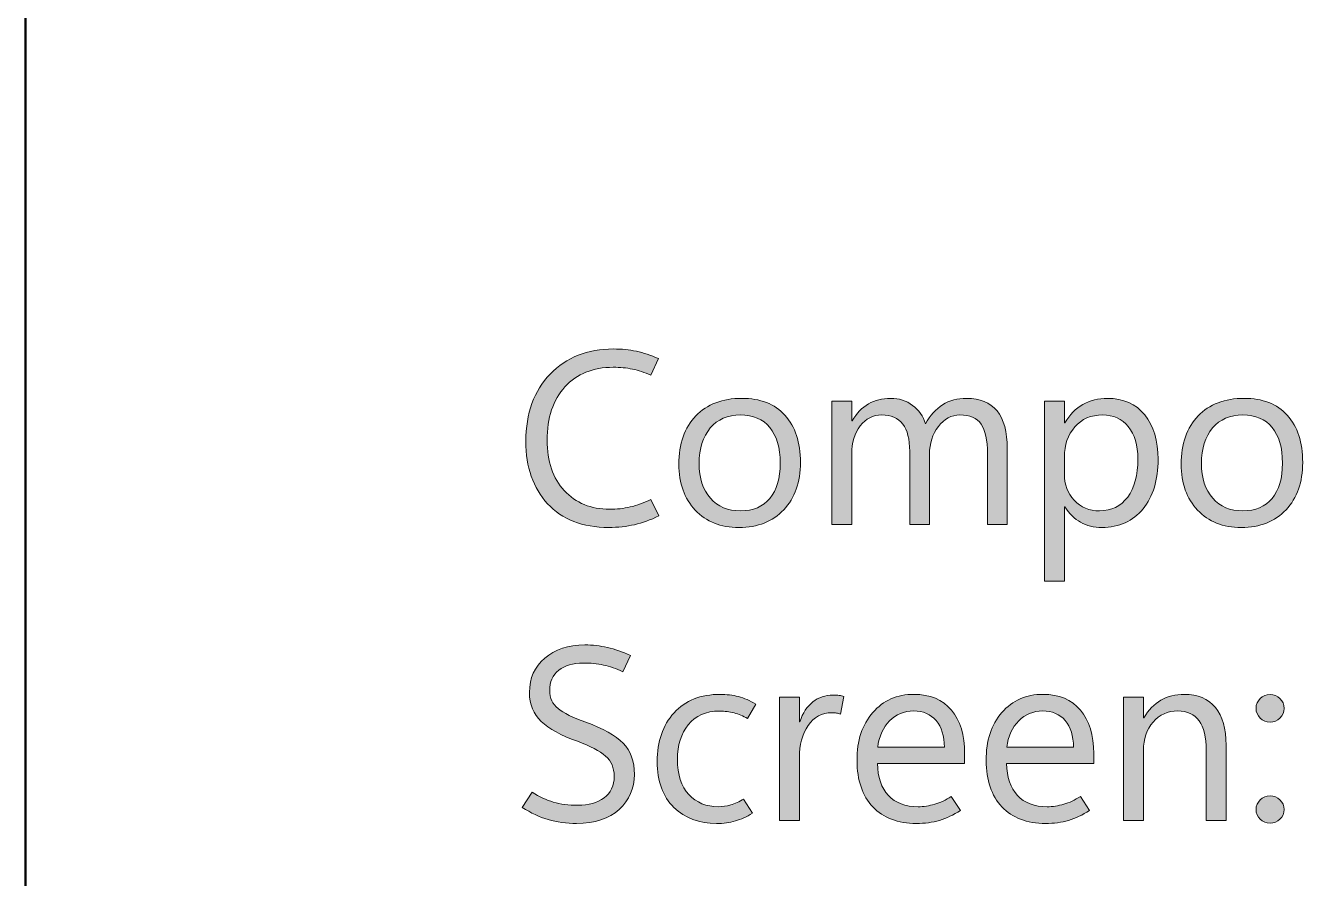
# Model space of a CAD drawing. Header units: millimetres. Extents: x 0 to 80, y -60 to 0.
# Drawn here: x 0 to 21.92, y -45.36 to -30.73 of the extents above; entities that cross this region are included whole.
import ezdxf

# ---------------------------------------------------------------- set-up
doc = ezdxf.new("R2010")
doc.units = ezdxf.units.MM
doc.header["$MEASUREMENT"] = 0
doc.layers.add('Layer 1', color=7, linetype='Continuous', lineweight=0)

# ---------------------------------------------------------------- blocks, each defined once
blk = doc.blocks.new('Block_1')
at = {"layer": 'Layer 1', "true_color": 0x231f20, "transparency": 33554687}
h = blk.add_hatch(color=250, dxfattribs=at)
h.dxf.hatch_style = 2
edge = h.paths.add_edge_path()
edge.add_spline(control_points=[(10.863, -39.141), (10.72, -39.21), (10.58, -39.261), (10.443, -39.292), (10.307, -39.324), (10.159, -39.34), (9.999, -39.34), (9.551, -39.34), (9.203, -39.204), (8.954, -38.933), (8.705, -38.661), (8.581, -38.305), (8.581, -37.864), (8.581, -37.38), (8.72, -36.995), (8.998, -36.707), (9.275, -36.42), (9.637, -36.277), (10.084, -36.277), (10.223, -36.277), (10.354, -36.29), (10.476, -36.316), (10.597, -36.342), (10.724, -36.384), (10.855, -36.442), (10.855, -36.442), (10.727, -36.727), (10.727, -36.727), (10.618, -36.679), (10.512, -36.644), (10.41, -36.623), (10.308, -36.601), (10.198, -36.591), (10.08, -36.591), (9.732, -36.591), (9.456, -36.703), (9.252, -36.927), (9.047, -37.151), (8.945, -37.456), (8.945, -37.843), (8.945, -38.206), (9.043, -38.494), (9.239, -38.707), (9.436, -38.921), (9.696, -39.028), (10.02, -39.028), (10.14, -39.028), (10.257, -39.015), (10.372, -38.988), (10.487, -38.962), (10.605, -38.92), (10.725, -38.86), (10.725, -38.86), (10.863, -39.141), (10.863, -39.141)], knot_values=[0, 0, 0, 0, 1, 1, 1, 2, 2, 2, 3, 3, 3, 4, 4, 4, 5, 5, 5, 6, 6, 6, 7, 7, 7, 8, 8, 8, 9, 9, 9, 10, 10, 10, 11, 11, 11, 12, 12, 12, 13, 13, 13, 14, 14, 14, 15, 15, 15, 16, 16, 16, 17, 17, 17, 18, 18, 18, 18], degree=3, periodic=0)
h = blk.add_hatch(color=250, dxfattribs=at)
h.dxf.hatch_style = 2
edge = h.paths.add_edge_path()
edge.add_spline(control_points=[(12.26, -39.055), (12.48, -39.055), (12.648, -38.983), (12.766, -38.841), (12.884, -38.698), (12.943, -38.497), (12.943, -38.236), (12.943, -37.97), (12.883, -37.766), (12.765, -37.623), (12.646, -37.481), (12.478, -37.409), (12.26, -37.409), (12.043, -37.409), (11.87, -37.484), (11.744, -37.633), (11.617, -37.781), (11.553, -37.985), (11.553, -38.244), (11.553, -38.495), (11.618, -38.693), (11.746, -38.838), (11.874, -38.982), (12.045, -39.055), (12.26, -39.055)], knot_values=[0, 0, 0, 0, 1, 1, 1, 2, 2, 2, 3, 3, 3, 4, 4, 4, 5, 5, 5, 6, 6, 6, 7, 7, 7, 8, 8, 8, 8], degree=3, periodic=0)
edge = h.paths.add_edge_path()
edge.add_spline(control_points=[(12.236, -39.34), (11.923, -39.34), (11.673, -39.241), (11.486, -39.043), (11.3, -38.846), (11.206, -38.583), (11.206, -38.257), (11.206, -37.903), (11.303, -37.626), (11.496, -37.426), (11.689, -37.226), (11.952, -37.125), (12.285, -37.124), (12.601, -37.123), (12.847, -37.22), (13.024, -37.415), (13.201, -37.611), (13.29, -37.881), (13.29, -38.224), (13.29, -38.563), (13.194, -38.833), (13.004, -39.036), (12.813, -39.239), (12.557, -39.34), (12.236, -39.34)], knot_values=[0, 0, 0, 0, 1, 1, 1, 2, 2, 2, 3, 3, 3, 4, 4, 4, 5, 5, 5, 6, 6, 6, 7, 7, 7, 8, 8, 8, 8], degree=3, periodic=0)
h = blk.add_hatch(color=250, dxfattribs=at)
h.dxf.hatch_style = 2
edge = h.paths.add_edge_path()
edge.add_spline(control_points=[(16.837, -39.29), (16.837, -39.29), (16.498, -39.29), (16.498, -39.29), (16.498, -39.29), (16.498, -38.075), (16.498, -38.075), (16.498, -37.841), (16.462, -37.671), (16.389, -37.566), (16.317, -37.462), (16.195, -37.409), (16.025, -37.409), (15.88, -37.409), (15.757, -37.475), (15.656, -37.608), (15.554, -37.74), (15.504, -37.898), (15.504, -38.083), (15.504, -38.083), (15.504, -39.29), (15.504, -39.29), (15.504, -39.29), (15.165, -39.29), (15.165, -39.29), (15.165, -39.29), (15.165, -38.034), (15.165, -38.034), (15.165, -37.825), (15.125, -37.669), (15.045, -37.565), (14.965, -37.461), (14.844, -37.409), (14.683, -37.409), (14.534, -37.409), (14.412, -37.472), (14.315, -37.596), (14.219, -37.721), (14.17, -37.883), (14.17, -38.083), (14.17, -38.083), (14.17, -39.29), (14.17, -39.29), (14.17, -39.29), (13.831, -39.29), (13.831, -39.29), (13.831, -39.29), (13.831, -37.174), (13.831, -37.174), (13.831, -37.174), (14.17, -37.174), (14.17, -37.174), (14.17, -37.174), (14.17, -37.508), (14.17, -37.508), (14.17, -37.508), (14.179, -37.508), (14.179, -37.508), (14.254, -37.38), (14.347, -37.284), (14.457, -37.22), (14.566, -37.156), (14.693, -37.124), (14.836, -37.124), (14.981, -37.124), (15.107, -37.164), (15.214, -37.245), (15.322, -37.326), (15.395, -37.431), (15.435, -37.562), (15.514, -37.416), (15.612, -37.307), (15.729, -37.234), (15.846, -37.161), (15.982, -37.124), (16.138, -37.124), (16.371, -37.124), (16.546, -37.196), (16.662, -37.339), (16.779, -37.482), (16.837, -37.698), (16.837, -37.986), (16.837, -37.986), (16.837, -39.29), (16.837, -39.29)], knot_values=[0, 0, 0, 0, 1, 1, 1, 2, 2, 2, 3, 3, 3, 4, 4, 4, 5, 5, 5, 6, 6, 6, 7, 7, 7, 8, 8, 8, 9, 9, 9, 10, 10, 10, 11, 11, 11, 12, 12, 12, 13, 13, 13, 14, 14, 14, 15, 15, 15, 16, 16, 16, 17, 17, 17, 18, 18, 18, 19, 19, 19, 20, 20, 20, 21, 21, 21, 22, 22, 22, 23, 23, 23, 24, 24, 24, 25, 25, 25, 26, 26, 26, 27, 27, 27, 28, 28, 28, 28], degree=3, periodic=0)
h = blk.add_hatch(color=250, dxfattribs=at)
h.dxf.hatch_style = 2
edge = h.paths.add_edge_path()
edge.add_spline(control_points=[(17.817, -38.131), (17.817, -38.131), (17.817, -38.426), (17.817, -38.426), (17.817, -38.601), (17.873, -38.75), (17.987, -38.872), (18.101, -38.994), (18.245, -39.055), (18.42, -39.055), (18.626, -39.055), (18.786, -38.976), (18.903, -38.819), (19.019, -38.662), (19.078, -38.443), (19.078, -38.164), (19.078, -37.928), (19.023, -37.743), (18.914, -37.61), (18.805, -37.476), (18.658, -37.409), (18.472, -37.409), (18.275, -37.409), (18.116, -37.478), (17.996, -37.615), (17.877, -37.752), (17.817, -37.924), (17.817, -38.131)], knot_values=[0, 0, 0, 0, 1, 1, 1, 2, 2, 2, 3, 3, 3, 4, 4, 4, 5, 5, 5, 6, 6, 6, 7, 7, 7, 8, 8, 8, 9, 9, 9, 9], degree=3, periodic=0)
edge = h.paths.add_edge_path()
edge.add_spline(control_points=[(17.825, -38.984), (17.825, -38.984), (17.817, -38.984), (17.817, -38.984), (17.817, -38.984), (17.817, -40.264), (17.817, -40.264), (17.817, -40.264), (17.478, -40.264), (17.478, -40.264), (17.478, -40.264), (17.478, -37.174), (17.478, -37.174), (17.478, -37.174), (17.817, -37.174), (17.817, -37.174), (17.817, -37.174), (17.817, -37.546), (17.817, -37.546), (17.817, -37.546), (17.825, -37.546), (17.825, -37.546), (17.909, -37.405), (18.012, -37.3), (18.134, -37.229), (18.256, -37.159), (18.397, -37.124), (18.557, -37.124), (18.83, -37.124), (19.042, -37.219), (19.195, -37.408), (19.348, -37.598), (19.425, -37.852), (19.425, -38.17), (19.425, -38.524), (19.339, -38.808), (19.166, -39.021), (18.994, -39.233), (18.759, -39.34), (18.46, -39.34), (18.323, -39.34), (18.202, -39.31), (18.096, -39.251), (17.99, -39.192), (17.899, -39.103), (17.825, -38.984)], knot_values=[0, 0, 0, 0, 1, 1, 1, 2, 2, 2, 3, 3, 3, 4, 4, 4, 5, 5, 5, 6, 6, 6, 7, 7, 7, 8, 8, 8, 9, 9, 9, 10, 10, 10, 11, 11, 11, 12, 12, 12, 13, 13, 13, 14, 14, 14, 15, 15, 15, 15], degree=3, periodic=0)
h = blk.add_hatch(color=250, dxfattribs=at)
h.dxf.hatch_style = 2
edge = h.paths.add_edge_path()
edge.add_spline(control_points=[(20.876, -39.055), (21.095, -39.055), (21.263, -38.983), (21.381, -38.841), (21.499, -38.698), (21.558, -38.497), (21.558, -38.236), (21.558, -37.97), (21.499, -37.766), (21.38, -37.623), (21.262, -37.481), (21.094, -37.409), (20.876, -37.409), (20.658, -37.409), (20.486, -37.484), (20.359, -37.633), (20.232, -37.781), (20.169, -37.985), (20.169, -38.244), (20.169, -38.495), (20.233, -38.693), (20.361, -38.838), (20.489, -38.982), (20.661, -39.055), (20.876, -39.055)], knot_values=[0, 0, 0, 0, 1, 1, 1, 2, 2, 2, 3, 3, 3, 4, 4, 4, 5, 5, 5, 6, 6, 6, 7, 7, 7, 8, 8, 8, 8], degree=3, periodic=0)
edge = h.paths.add_edge_path()
edge.add_spline(control_points=[(20.851, -39.34), (20.538, -39.34), (20.289, -39.241), (20.102, -39.043), (19.915, -38.846), (19.822, -38.583), (19.822, -38.257), (19.822, -37.903), (19.918, -37.626), (20.111, -37.426), (20.304, -37.226), (20.567, -37.125), (20.901, -37.124), (21.216, -37.123), (21.463, -37.22), (21.64, -37.415), (21.817, -37.611), (21.905, -37.881), (21.905, -38.224), (21.905, -38.563), (21.81, -38.833), (21.619, -39.036), (21.428, -39.239), (21.172, -39.34), (20.851, -39.34)], knot_values=[0, 0, 0, 0, 1, 1, 1, 2, 2, 2, 3, 3, 3, 4, 4, 4, 5, 5, 5, 6, 6, 6, 7, 7, 7, 8, 8, 8, 8], degree=3, periodic=0)
h = blk.add_hatch(color=250, dxfattribs=at)
h.dxf.hatch_style = 2
edge = h.paths.add_edge_path()
edge.add_spline(control_points=[(8.519, -44.143), (8.519, -44.143), (8.689, -43.882), (8.689, -43.882), (8.81, -43.961), (8.931, -44.018), (9.052, -44.054), (9.174, -44.09), (9.315, -44.108), (9.476, -44.108), (9.657, -44.108), (9.805, -44.065), (9.922, -43.98), (10.038, -43.896), (10.096, -43.772), (10.096, -43.609), (10.096, -43.465), (10.047, -43.349), (9.948, -43.262), (9.85, -43.175), (9.688, -43.091), (9.464, -43.01), (9.185, -42.909), (8.979, -42.796), (8.845, -42.67), (8.71, -42.544), (8.643, -42.377), (8.643, -42.171), (8.643, -41.928), (8.73, -41.732), (8.905, -41.582), (9.079, -41.431), (9.308, -41.356), (9.592, -41.356), (9.724, -41.356), (9.854, -41.37), (9.98, -41.399), (10.107, -41.427), (10.238, -41.473), (10.373, -41.536), (10.373, -41.536), (10.243, -41.815), (10.243, -41.815), (10.13, -41.763), (10.02, -41.725), (9.913, -41.702), (9.806, -41.678), (9.691, -41.666), (9.567, -41.666), (9.389, -41.666), (9.249, -41.708), (9.145, -41.791), (9.042, -41.875), (8.99, -41.99), (8.99, -42.138), (8.99, -42.267), (9.038, -42.371), (9.133, -42.448), (9.228, -42.525), (9.387, -42.603), (9.608, -42.683), (9.906, -42.791), (10.12, -42.911), (10.249, -43.043), (10.379, -43.175), (10.443, -43.354), (10.443, -43.578), (10.443, -43.818), (10.357, -44.018), (10.183, -44.179), (10.009, -44.339), (9.765, -44.42), (9.451, -44.42), (9.275, -44.42), (9.112, -44.398), (8.963, -44.354), (8.815, -44.309), (8.666, -44.239), (8.519, -44.143)], knot_values=[0, 0, 0, 0, 1, 1, 1, 2, 2, 2, 3, 3, 3, 4, 4, 4, 5, 5, 5, 6, 6, 6, 7, 7, 7, 8, 8, 8, 9, 9, 9, 10, 10, 10, 11, 11, 11, 12, 12, 12, 13, 13, 13, 14, 14, 14, 15, 15, 15, 16, 16, 16, 17, 17, 17, 18, 18, 18, 19, 19, 19, 20, 20, 20, 21, 21, 21, 22, 22, 22, 23, 23, 23, 24, 24, 24, 25, 25, 25, 26, 26, 26, 26], degree=3, periodic=0)
h = blk.add_hatch(color=250, dxfattribs=at)
h.dxf.hatch_style = 2
edge = h.paths.add_edge_path()
edge.add_spline(control_points=[(12.467, -44.244), (12.369, -44.305), (12.271, -44.349), (12.174, -44.377), (12.076, -44.406), (11.969, -44.42), (11.853, -44.42), (11.556, -44.42), (11.311, -44.327), (11.12, -44.143), (10.93, -43.958), (10.834, -43.696), (10.834, -43.357), (10.834, -43.013), (10.93, -42.734), (11.122, -42.522), (11.315, -42.31), (11.579, -42.204), (11.915, -42.204), (12.024, -42.204), (12.128, -42.217), (12.226, -42.243), (12.325, -42.269), (12.424, -42.312), (12.525, -42.371), (12.525, -42.371), (12.382, -42.619), (12.382, -42.619), (12.304, -42.575), (12.227, -42.543), (12.151, -42.522), (12.075, -42.501), (11.992, -42.491), (11.903, -42.491), (11.67, -42.491), (11.491, -42.569), (11.367, -42.725), (11.243, -42.88), (11.181, -43.078), (11.181, -43.318), (11.181, -43.583), (11.247, -43.784), (11.377, -43.924), (11.507, -44.063), (11.675, -44.132), (11.882, -44.132), (11.95, -44.132), (12.02, -44.122), (12.094, -44.1), (12.168, -44.079), (12.242, -44.046), (12.316, -44), (12.316, -44), (12.467, -44.244), (12.467, -44.244)], knot_values=[0, 0, 0, 0, 1, 1, 1, 2, 2, 2, 3, 3, 3, 4, 4, 4, 5, 5, 5, 6, 6, 6, 7, 7, 7, 8, 8, 8, 9, 9, 9, 10, 10, 10, 11, 11, 11, 12, 12, 12, 13, 13, 13, 14, 14, 14, 15, 15, 15, 16, 16, 16, 17, 17, 17, 18, 18, 18, 18], degree=3, periodic=0)
h = blk.add_hatch(color=250, dxfattribs=at)
h.dxf.hatch_style = 2
edge = h.paths.add_edge_path()
edge.add_spline(control_points=[(13.978, -42.543), (13.952, -42.535), (13.929, -42.529), (13.908, -42.525), (13.887, -42.522), (13.861, -42.52), (13.829, -42.52), (13.657, -42.52), (13.521, -42.593), (13.422, -42.74), (13.323, -42.887), (13.273, -43.071), (13.273, -43.291), (13.273, -43.291), (13.273, -44.37), (13.273, -44.37), (13.273, -44.37), (12.934, -44.37), (12.934, -44.37), (12.934, -44.37), (12.934, -42.253), (12.934, -42.253), (12.934, -42.253), (13.273, -42.253), (13.273, -42.253), (13.273, -42.253), (13.273, -42.673), (13.273, -42.673), (13.273, -42.673), (13.282, -42.673), (13.282, -42.673), (13.33, -42.524), (13.403, -42.411), (13.503, -42.333), (13.602, -42.255), (13.716, -42.216), (13.846, -42.216), (13.889, -42.216), (13.925, -42.218), (13.954, -42.222), (13.984, -42.227), (14.011, -42.233), (14.034, -42.241), (14.034, -42.241), (13.978, -42.543), (13.978, -42.543)], knot_values=[0, 0, 0, 0, 1, 1, 1, 2, 2, 2, 3, 3, 3, 4, 4, 4, 5, 5, 5, 6, 6, 6, 7, 7, 7, 8, 8, 8, 9, 9, 9, 10, 10, 10, 11, 11, 11, 12, 12, 12, 13, 13, 13, 14, 14, 14, 15, 15, 15, 15], degree=3, periodic=0)
h = blk.add_hatch(color=250, dxfattribs=at)
h.dxf.hatch_style = 2
edge = h.paths.add_edge_path()
edge.add_spline(control_points=[(15.76, -43.111), (15.759, -42.916), (15.711, -42.763), (15.617, -42.653), (15.524, -42.544), (15.395, -42.489), (15.231, -42.489), (15.07, -42.489), (14.933, -42.545), (14.82, -42.658), (14.708, -42.77), (14.64, -42.921), (14.615, -43.111), (14.615, -43.111), (15.76, -43.111), (15.76, -43.111)], knot_values=[0, 0, 0, 0, 1, 1, 1, 2, 2, 2, 3, 3, 3, 4, 4, 4, 5, 5, 5, 5], degree=3, periodic=0)
edge = h.paths.add_edge_path()
edge.add_spline(control_points=[(16.107, -43.388), (16.107, -43.388), (14.611, -43.388), (14.611, -43.388), (14.616, -43.627), (14.679, -43.81), (14.8, -43.939), (14.92, -44.068), (15.09, -44.132), (15.307, -44.132), (15.402, -44.132), (15.498, -44.118), (15.594, -44.09), (15.689, -44.062), (15.784, -44.017), (15.878, -43.955), (15.878, -43.955), (16.035, -44.196), (16.035, -44.196), (15.915, -44.274), (15.795, -44.33), (15.675, -44.366), (15.555, -44.402), (15.424, -44.42), (15.28, -44.42), (14.961, -44.42), (14.711, -44.325), (14.532, -44.134), (14.353, -43.944), (14.263, -43.679), (14.261, -43.339), (14.26, -42.998), (14.35, -42.724), (14.531, -42.516), (14.712, -42.308), (14.948, -42.204), (15.237, -42.204), (15.513, -42.204), (15.727, -42.294), (15.879, -42.474), (16.031, -42.653), (16.107, -42.902), (16.107, -43.221), (16.107, -43.221), (16.107, -43.388), (16.107, -43.388)], knot_values=[0, 0, 0, 0, 1, 1, 1, 2, 2, 2, 3, 3, 3, 4, 4, 4, 5, 5, 5, 6, 6, 6, 7, 7, 7, 8, 8, 8, 9, 9, 9, 10, 10, 10, 11, 11, 11, 12, 12, 12, 13, 13, 13, 14, 14, 14, 15, 15, 15, 15], degree=3, periodic=0)
h = blk.add_hatch(color=250, dxfattribs=at)
h.dxf.hatch_style = 2
edge = h.paths.add_edge_path()
edge.add_spline(control_points=[(17.974, -43.111), (17.972, -42.916), (17.925, -42.763), (17.831, -42.653), (17.737, -42.544), (17.609, -42.489), (17.445, -42.489), (17.283, -42.489), (17.147, -42.545), (17.034, -42.658), (16.922, -42.77), (16.853, -42.921), (16.829, -43.111), (16.829, -43.111), (17.974, -43.111), (17.974, -43.111)], knot_values=[0, 0, 0, 0, 1, 1, 1, 2, 2, 2, 3, 3, 3, 4, 4, 4, 5, 5, 5, 5], degree=3, periodic=0)
edge = h.paths.add_edge_path()
edge.add_spline(control_points=[(18.321, -43.388), (18.321, -43.388), (16.824, -43.388), (16.824, -43.388), (16.83, -43.627), (16.893, -43.81), (17.014, -43.939), (17.134, -44.068), (17.303, -44.132), (17.521, -44.132), (17.616, -44.132), (17.712, -44.118), (17.807, -44.09), (17.903, -44.062), (17.998, -44.017), (18.092, -43.955), (18.092, -43.955), (18.249, -44.196), (18.249, -44.196), (18.129, -44.274), (18.009, -44.33), (17.889, -44.366), (17.769, -44.402), (17.638, -44.42), (17.494, -44.42), (17.174, -44.42), (16.925, -44.325), (16.746, -44.134), (16.567, -43.944), (16.477, -43.679), (16.475, -43.339), (16.474, -42.998), (16.564, -42.724), (16.745, -42.516), (16.926, -42.308), (17.161, -42.204), (17.451, -42.204), (17.726, -42.204), (17.94, -42.294), (18.093, -42.474), (18.245, -42.653), (18.321, -42.902), (18.321, -43.221), (18.321, -43.221), (18.321, -43.388), (18.321, -43.388)], knot_values=[0, 0, 0, 0, 1, 1, 1, 2, 2, 2, 3, 3, 3, 4, 4, 4, 5, 5, 5, 6, 6, 6, 7, 7, 7, 8, 8, 8, 9, 9, 9, 10, 10, 10, 11, 11, 11, 12, 12, 12, 13, 13, 13, 14, 14, 14, 15, 15, 15, 15], degree=3, periodic=0)
h = blk.add_hatch(color=250, dxfattribs=at)
h.dxf.hatch_style = 2
edge = h.paths.add_edge_path()
edge.add_spline(control_points=[(20.591, -44.37), (20.591, -44.37), (20.252, -44.37), (20.252, -44.37), (20.252, -44.37), (20.252, -43.163), (20.252, -43.163), (20.252, -42.938), (20.211, -42.77), (20.129, -42.658), (20.047, -42.545), (19.924, -42.489), (19.76, -42.489), (19.59, -42.489), (19.45, -42.553), (19.339, -42.68), (19.228, -42.808), (19.173, -42.969), (19.173, -43.163), (19.173, -43.163), (19.173, -44.37), (19.173, -44.37), (19.173, -44.37), (18.834, -44.37), (18.834, -44.37), (18.834, -44.37), (18.834, -42.253), (18.834, -42.253), (18.834, -42.253), (19.173, -42.253), (19.173, -42.253), (19.173, -42.253), (19.173, -42.605), (19.173, -42.605), (19.173, -42.605), (19.181, -42.605), (19.181, -42.605), (19.261, -42.471), (19.359, -42.371), (19.474, -42.304), (19.59, -42.237), (19.724, -42.204), (19.875, -42.204), (20.107, -42.204), (20.284, -42.279), (20.407, -42.428), (20.529, -42.578), (20.591, -42.794), (20.591, -43.076), (20.591, -43.076), (20.591, -44.37), (20.591, -44.37)], knot_values=[0, 0, 0, 0, 1, 1, 1, 2, 2, 2, 3, 3, 3, 4, 4, 4, 5, 5, 5, 6, 6, 6, 7, 7, 7, 8, 8, 8, 9, 9, 9, 10, 10, 10, 11, 11, 11, 12, 12, 12, 13, 13, 13, 14, 14, 14, 15, 15, 15, 16, 16, 16, 17, 17, 17, 17], degree=3, periodic=0)
h = blk.add_hatch(color=250, dxfattribs=at)
h.dxf.hatch_style = 2
edge = h.paths.add_edge_path()
edge.add_spline(control_points=[(21.345, -44.416), (21.279, -44.416), (21.222, -44.392), (21.176, -44.346), (21.129, -44.3), (21.105, -44.245), (21.105, -44.18), (21.105, -44.117), (21.129, -44.061), (21.176, -44.015), (21.222, -43.968), (21.279, -43.944), (21.345, -43.944), (21.411, -43.944), (21.468, -43.968), (21.515, -44.015), (21.561, -44.061), (21.585, -44.117), (21.585, -44.18), (21.585, -44.245), (21.561, -44.3), (21.515, -44.346), (21.468, -44.392), (21.411, -44.416), (21.345, -44.416)], knot_values=[0, 0, 0, 0, 1, 1, 1, 2, 2, 2, 3, 3, 3, 4, 4, 4, 5, 5, 5, 6, 6, 6, 7, 7, 7, 8, 8, 8, 8], degree=3, periodic=0)
edge = h.paths.add_edge_path()
edge.add_spline(control_points=[(21.345, -42.679), (21.279, -42.679), (21.222, -42.656), (21.176, -42.61), (21.129, -42.564), (21.105, -42.508), (21.105, -42.444), (21.105, -42.377), (21.129, -42.322), (21.176, -42.276), (21.222, -42.231), (21.279, -42.208), (21.345, -42.208), (21.411, -42.208), (21.468, -42.231), (21.515, -42.276), (21.561, -42.322), (21.585, -42.377), (21.585, -42.444), (21.585, -42.508), (21.561, -42.564), (21.515, -42.61), (21.468, -42.656), (21.411, -42.679), (21.345, -42.679)], knot_values=[0, 0, 0, 0, 1, 1, 1, 2, 2, 2, 3, 3, 3, 4, 4, 4, 5, 5, 5, 6, 6, 6, 7, 7, 7, 8, 8, 8, 8], degree=3, periodic=0)
at = {"layer": 'Layer 1'}
for points, knots in [([(10.863, -39.141), (10.72, -39.21), (10.58, -39.261), (10.443, -39.292), (10.307, -39.324), (10.159, -39.34), (9.999, -39.34), (9.551, -39.34), (9.203, -39.204), (8.954, -38.933), (8.705, -38.661), (8.581, -38.305), (8.581, -37.864), (8.581, -37.38), (8.72, -36.995), (8.998, -36.707), (9.275, -36.42), (9.637, -36.277), (10.084, -36.277), (10.223, -36.277), (10.354, -36.29), (10.476, -36.316), (10.597, -36.342), (10.724, -36.384), (10.855, -36.442), (10.855, -36.442), (10.727, -36.727), (10.727, -36.727), (10.618, -36.679), (10.512, -36.644), (10.41, -36.623), (10.308, -36.601), (10.198, -36.591), (10.08, -36.591), (9.732, -36.591), (9.456, -36.703), (9.252, -36.927), (9.047, -37.151), (8.945, -37.456), (8.945, -37.843), (8.945, -38.206), (9.043, -38.494), (9.239, -38.707), (9.436, -38.921), (9.696, -39.028), (10.02, -39.028), (10.14, -39.028), (10.257, -39.015), (10.372, -38.988), (10.487, -38.962), (10.605, -38.92), (10.725, -38.86), (10.725, -38.86), (10.863, -39.141), (10.863, -39.141)], [0, 0, 0, 0, 1, 1, 1, 2, 2, 2, 3, 3, 3, 4, 4, 4, 5, 5, 5, 6, 6, 6, 7, 7, 7, 8, 8, 8, 9, 9, 9, 10, 10, 10, 11, 11, 11, 12, 12, 12, 13, 13, 13, 14, 14, 14, 15, 15, 15, 16, 16, 16, 17, 17, 17, 18, 18, 18, 18]), ([(12.236, -39.34), (11.923, -39.34), (11.673, -39.241), (11.486, -39.043), (11.3, -38.846), (11.206, -38.583), (11.206, -38.257), (11.206, -37.903), (11.303, -37.626), (11.496, -37.426), (11.689, -37.226), (11.952, -37.125), (12.285, -37.124), (12.601, -37.123), (12.847, -37.22), (13.024, -37.415), (13.201, -37.611), (13.29, -37.881), (13.29, -38.224), (13.29, -38.563), (13.194, -38.833), (13.004, -39.036), (12.813, -39.239), (12.557, -39.34), (12.236, -39.34)], [0, 0, 0, 0, 1, 1, 1, 2, 2, 2, 3, 3, 3, 4, 4, 4, 5, 5, 5, 6, 6, 6, 7, 7, 7, 8, 8, 8, 8]), ([(16.837, -39.29), (16.837, -39.29), (16.498, -39.29), (16.498, -39.29), (16.498, -39.29), (16.498, -38.075), (16.498, -38.075), (16.498, -37.841), (16.462, -37.671), (16.389, -37.566), (16.317, -37.462), (16.195, -37.409), (16.025, -37.409), (15.88, -37.409), (15.757, -37.475), (15.656, -37.608), (15.554, -37.74), (15.504, -37.898), (15.504, -38.083), (15.504, -38.083), (15.504, -39.29), (15.504, -39.29), (15.504, -39.29), (15.165, -39.29), (15.165, -39.29), (15.165, -39.29), (15.165, -38.034), (15.165, -38.034), (15.165, -37.825), (15.125, -37.669), (15.045, -37.565), (14.965, -37.461), (14.844, -37.409), (14.683, -37.409), (14.534, -37.409), (14.412, -37.472), (14.315, -37.596), (14.219, -37.721), (14.17, -37.883), (14.17, -38.083), (14.17, -38.083), (14.17, -39.29), (14.17, -39.29), (14.17, -39.29), (13.831, -39.29), (13.831, -39.29), (13.831, -39.29), (13.831, -37.174), (13.831, -37.174), (13.831, -37.174), (14.17, -37.174), (14.17, -37.174), (14.17, -37.174), (14.17, -37.508), (14.17, -37.508), (14.17, -37.508), (14.179, -37.508), (14.179, -37.508), (14.254, -37.38), (14.347, -37.284), (14.457, -37.22), (14.566, -37.156), (14.693, -37.124), (14.836, -37.124), (14.981, -37.124), (15.107, -37.164), (15.214, -37.245), (15.322, -37.326), (15.395, -37.431), (15.435, -37.562), (15.514, -37.416), (15.612, -37.307), (15.729, -37.234), (15.846, -37.161), (15.982, -37.124), (16.138, -37.124), (16.371, -37.124), (16.546, -37.196), (16.662, -37.339), (16.779, -37.482), (16.837, -37.698), (16.837, -37.986), (16.837, -37.986), (16.837, -39.29), (16.837, -39.29)], [0, 0, 0, 0, 1, 1, 1, 2, 2, 2, 3, 3, 3, 4, 4, 4, 5, 5, 5, 6, 6, 6, 7, 7, 7, 8, 8, 8, 9, 9, 9, 10, 10, 10, 11, 11, 11, 12, 12, 12, 13, 13, 13, 14, 14, 14, 15, 15, 15, 16, 16, 16, 17, 17, 17, 18, 18, 18, 19, 19, 19, 20, 20, 20, 21, 21, 21, 22, 22, 22, 23, 23, 23, 24, 24, 24, 25, 25, 25, 26, 26, 26, 27, 27, 27, 28, 28, 28, 28]), ([(17.825, -38.984), (17.825, -38.984), (17.817, -38.984), (17.817, -38.984), (17.817, -38.984), (17.817, -40.264), (17.817, -40.264), (17.817, -40.264), (17.478, -40.264), (17.478, -40.264), (17.478, -40.264), (17.478, -37.174), (17.478, -37.174), (17.478, -37.174), (17.817, -37.174), (17.817, -37.174), (17.817, -37.174), (17.817, -37.546), (17.817, -37.546), (17.817, -37.546), (17.825, -37.546), (17.825, -37.546), (17.909, -37.405), (18.012, -37.3), (18.134, -37.229), (18.256, -37.159), (18.397, -37.124), (18.557, -37.124), (18.83, -37.124), (19.042, -37.219), (19.195, -37.408), (19.348, -37.598), (19.425, -37.852), (19.425, -38.17), (19.425, -38.524), (19.339, -38.808), (19.166, -39.021), (18.994, -39.233), (18.759, -39.34), (18.46, -39.34), (18.323, -39.34), (18.202, -39.31), (18.096, -39.251), (17.99, -39.192), (17.899, -39.103), (17.825, -38.984)], [0, 0, 0, 0, 1, 1, 1, 2, 2, 2, 3, 3, 3, 4, 4, 4, 5, 5, 5, 6, 6, 6, 7, 7, 7, 8, 8, 8, 9, 9, 9, 10, 10, 10, 11, 11, 11, 12, 12, 12, 13, 13, 13, 14, 14, 14, 15, 15, 15, 15]), ([(20.851, -39.34), (20.538, -39.34), (20.289, -39.241), (20.102, -39.043), (19.915, -38.846), (19.822, -38.583), (19.822, -38.257), (19.822, -37.903), (19.918, -37.626), (20.111, -37.426), (20.304, -37.226), (20.567, -37.125), (20.901, -37.124), (21.216, -37.123), (21.463, -37.22), (21.64, -37.415), (21.817, -37.611), (21.905, -37.881), (21.905, -38.224), (21.905, -38.563), (21.81, -38.833), (21.619, -39.036), (21.428, -39.239), (21.172, -39.34), (20.851, -39.34)], [0, 0, 0, 0, 1, 1, 1, 2, 2, 2, 3, 3, 3, 4, 4, 4, 5, 5, 5, 6, 6, 6, 7, 7, 7, 8, 8, 8, 8]), ([(12.26, -39.055), (12.48, -39.055), (12.648, -38.983), (12.766, -38.841), (12.884, -38.698), (12.943, -38.497), (12.943, -38.236), (12.943, -37.97), (12.883, -37.766), (12.765, -37.623), (12.646, -37.481), (12.478, -37.409), (12.26, -37.409), (12.043, -37.409), (11.87, -37.484), (11.744, -37.633), (11.617, -37.781), (11.553, -37.985), (11.553, -38.244), (11.553, -38.495), (11.618, -38.693), (11.746, -38.838), (11.874, -38.982), (12.045, -39.055), (12.26, -39.055)], [0, 0, 0, 0, 1, 1, 1, 2, 2, 2, 3, 3, 3, 4, 4, 4, 5, 5, 5, 6, 6, 6, 7, 7, 7, 8, 8, 8, 8]), ([(17.817, -38.131), (17.817, -38.131), (17.817, -38.426), (17.817, -38.426), (17.817, -38.601), (17.873, -38.75), (17.987, -38.872), (18.101, -38.994), (18.245, -39.055), (18.42, -39.055), (18.626, -39.055), (18.786, -38.976), (18.903, -38.819), (19.019, -38.662), (19.078, -38.443), (19.078, -38.164), (19.078, -37.928), (19.023, -37.743), (18.914, -37.61), (18.805, -37.476), (18.658, -37.409), (18.472, -37.409), (18.275, -37.409), (18.116, -37.478), (17.996, -37.615), (17.877, -37.752), (17.817, -37.924), (17.817, -38.131)], [0, 0, 0, 0, 1, 1, 1, 2, 2, 2, 3, 3, 3, 4, 4, 4, 5, 5, 5, 6, 6, 6, 7, 7, 7, 8, 8, 8, 9, 9, 9, 9]), ([(20.876, -39.055), (21.095, -39.055), (21.263, -38.983), (21.381, -38.841), (21.499, -38.698), (21.558, -38.497), (21.558, -38.236), (21.558, -37.97), (21.499, -37.766), (21.38, -37.623), (21.262, -37.481), (21.094, -37.409), (20.876, -37.409), (20.658, -37.409), (20.486, -37.484), (20.359, -37.633), (20.232, -37.781), (20.169, -37.985), (20.169, -38.244), (20.169, -38.495), (20.233, -38.693), (20.361, -38.838), (20.489, -38.982), (20.661, -39.055), (20.876, -39.055)], [0, 0, 0, 0, 1, 1, 1, 2, 2, 2, 3, 3, 3, 4, 4, 4, 5, 5, 5, 6, 6, 6, 7, 7, 7, 8, 8, 8, 8]), ([(8.519, -44.143), (8.519, -44.143), (8.689, -43.882), (8.689, -43.882), (8.81, -43.961), (8.931, -44.018), (9.052, -44.054), (9.174, -44.09), (9.315, -44.108), (9.476, -44.108), (9.657, -44.108), (9.805, -44.065), (9.922, -43.98), (10.038, -43.896), (10.096, -43.772), (10.096, -43.609), (10.096, -43.465), (10.047, -43.349), (9.948, -43.262), (9.85, -43.175), (9.688, -43.091), (9.464, -43.01), (9.185, -42.909), (8.979, -42.796), (8.845, -42.67), (8.71, -42.544), (8.643, -42.377), (8.643, -42.171), (8.643, -41.928), (8.73, -41.732), (8.905, -41.582), (9.079, -41.431), (9.308, -41.356), (9.592, -41.356), (9.724, -41.356), (9.854, -41.37), (9.98, -41.399), (10.107, -41.427), (10.238, -41.473), (10.373, -41.536), (10.373, -41.536), (10.243, -41.815), (10.243, -41.815), (10.13, -41.763), (10.02, -41.725), (9.913, -41.702), (9.806, -41.678), (9.691, -41.666), (9.567, -41.666), (9.389, -41.666), (9.249, -41.708), (9.145, -41.791), (9.042, -41.875), (8.99, -41.99), (8.99, -42.138), (8.99, -42.267), (9.038, -42.371), (9.133, -42.448), (9.228, -42.525), (9.387, -42.603), (9.608, -42.683), (9.906, -42.791), (10.12, -42.911), (10.249, -43.043), (10.379, -43.175), (10.443, -43.354), (10.443, -43.578), (10.443, -43.818), (10.357, -44.018), (10.183, -44.179), (10.009, -44.339), (9.765, -44.42), (9.451, -44.42), (9.275, -44.42), (9.112, -44.398), (8.963, -44.354), (8.815, -44.309), (8.666, -44.239), (8.519, -44.143)], [0, 0, 0, 0, 1, 1, 1, 2, 2, 2, 3, 3, 3, 4, 4, 4, 5, 5, 5, 6, 6, 6, 7, 7, 7, 8, 8, 8, 9, 9, 9, 10, 10, 10, 11, 11, 11, 12, 12, 12, 13, 13, 13, 14, 14, 14, 15, 15, 15, 16, 16, 16, 17, 17, 17, 18, 18, 18, 19, 19, 19, 20, 20, 20, 21, 21, 21, 22, 22, 22, 23, 23, 23, 24, 24, 24, 25, 25, 25, 26, 26, 26, 26]), ([(12.467, -44.244), (12.369, -44.305), (12.271, -44.349), (12.174, -44.377), (12.076, -44.406), (11.969, -44.42), (11.853, -44.42), (11.556, -44.42), (11.311, -44.327), (11.12, -44.143), (10.93, -43.958), (10.834, -43.696), (10.834, -43.357), (10.834, -43.013), (10.93, -42.734), (11.122, -42.522), (11.315, -42.31), (11.579, -42.204), (11.915, -42.204), (12.024, -42.204), (12.128, -42.217), (12.226, -42.243), (12.325, -42.269), (12.424, -42.312), (12.525, -42.371), (12.525, -42.371), (12.382, -42.619), (12.382, -42.619), (12.304, -42.575), (12.227, -42.543), (12.151, -42.522), (12.075, -42.501), (11.992, -42.491), (11.903, -42.491), (11.67, -42.491), (11.491, -42.569), (11.367, -42.725), (11.243, -42.88), (11.181, -43.078), (11.181, -43.318), (11.181, -43.583), (11.247, -43.784), (11.377, -43.924), (11.507, -44.063), (11.675, -44.132), (11.882, -44.132), (11.95, -44.132), (12.02, -44.122), (12.094, -44.1), (12.168, -44.079), (12.242, -44.046), (12.316, -44), (12.316, -44), (12.467, -44.244), (12.467, -44.244)], [0, 0, 0, 0, 1, 1, 1, 2, 2, 2, 3, 3, 3, 4, 4, 4, 5, 5, 5, 6, 6, 6, 7, 7, 7, 8, 8, 8, 9, 9, 9, 10, 10, 10, 11, 11, 11, 12, 12, 12, 13, 13, 13, 14, 14, 14, 15, 15, 15, 16, 16, 16, 17, 17, 17, 18, 18, 18, 18]), ([(13.978, -42.543), (13.952, -42.535), (13.929, -42.529), (13.908, -42.525), (13.887, -42.522), (13.861, -42.52), (13.829, -42.52), (13.657, -42.52), (13.521, -42.593), (13.422, -42.74), (13.323, -42.887), (13.273, -43.071), (13.273, -43.291), (13.273, -43.291), (13.273, -44.37), (13.273, -44.37), (13.273, -44.37), (12.934, -44.37), (12.934, -44.37), (12.934, -44.37), (12.934, -42.253), (12.934, -42.253), (12.934, -42.253), (13.273, -42.253), (13.273, -42.253), (13.273, -42.253), (13.273, -42.673), (13.273, -42.673), (13.273, -42.673), (13.282, -42.673), (13.282, -42.673), (13.33, -42.524), (13.403, -42.411), (13.503, -42.333), (13.602, -42.255), (13.716, -42.216), (13.846, -42.216), (13.889, -42.216), (13.925, -42.218), (13.954, -42.222), (13.984, -42.227), (14.011, -42.233), (14.034, -42.241), (14.034, -42.241), (13.978, -42.543), (13.978, -42.543)], [0, 0, 0, 0, 1, 1, 1, 2, 2, 2, 3, 3, 3, 4, 4, 4, 5, 5, 5, 6, 6, 6, 7, 7, 7, 8, 8, 8, 9, 9, 9, 10, 10, 10, 11, 11, 11, 12, 12, 12, 13, 13, 13, 14, 14, 14, 15, 15, 15, 15]), ([(16.107, -43.388), (16.107, -43.388), (14.611, -43.388), (14.611, -43.388), (14.616, -43.627), (14.679, -43.81), (14.8, -43.939), (14.92, -44.068), (15.09, -44.132), (15.307, -44.132), (15.402, -44.132), (15.498, -44.118), (15.594, -44.09), (15.689, -44.062), (15.784, -44.017), (15.878, -43.955), (15.878, -43.955), (16.035, -44.196), (16.035, -44.196), (15.915, -44.274), (15.795, -44.33), (15.675, -44.366), (15.555, -44.402), (15.424, -44.42), (15.28, -44.42), (14.961, -44.42), (14.711, -44.325), (14.532, -44.134), (14.353, -43.944), (14.263, -43.679), (14.261, -43.339), (14.26, -42.998), (14.35, -42.724), (14.531, -42.516), (14.712, -42.308), (14.948, -42.204), (15.237, -42.204), (15.513, -42.204), (15.727, -42.294), (15.879, -42.474), (16.031, -42.653), (16.107, -42.902), (16.107, -43.221), (16.107, -43.221), (16.107, -43.388), (16.107, -43.388)], [0, 0, 0, 0, 1, 1, 1, 2, 2, 2, 3, 3, 3, 4, 4, 4, 5, 5, 5, 6, 6, 6, 7, 7, 7, 8, 8, 8, 9, 9, 9, 10, 10, 10, 11, 11, 11, 12, 12, 12, 13, 13, 13, 14, 14, 14, 15, 15, 15, 15]), ([(18.321, -43.388), (18.321, -43.388), (16.824, -43.388), (16.824, -43.388), (16.83, -43.627), (16.893, -43.81), (17.014, -43.939), (17.134, -44.068), (17.303, -44.132), (17.521, -44.132), (17.616, -44.132), (17.712, -44.118), (17.807, -44.09), (17.903, -44.062), (17.998, -44.017), (18.092, -43.955), (18.092, -43.955), (18.249, -44.196), (18.249, -44.196), (18.129, -44.274), (18.009, -44.33), (17.889, -44.366), (17.769, -44.402), (17.638, -44.42), (17.494, -44.42), (17.174, -44.42), (16.925, -44.325), (16.746, -44.134), (16.567, -43.944), (16.477, -43.679), (16.475, -43.339), (16.474, -42.998), (16.564, -42.724), (16.745, -42.516), (16.926, -42.308), (17.161, -42.204), (17.451, -42.204), (17.726, -42.204), (17.94, -42.294), (18.093, -42.474), (18.245, -42.653), (18.321, -42.902), (18.321, -43.221), (18.321, -43.221), (18.321, -43.388), (18.321, -43.388)], [0, 0, 0, 0, 1, 1, 1, 2, 2, 2, 3, 3, 3, 4, 4, 4, 5, 5, 5, 6, 6, 6, 7, 7, 7, 8, 8, 8, 9, 9, 9, 10, 10, 10, 11, 11, 11, 12, 12, 12, 13, 13, 13, 14, 14, 14, 15, 15, 15, 15]), ([(20.591, -44.37), (20.591, -44.37), (20.252, -44.37), (20.252, -44.37), (20.252, -44.37), (20.252, -43.163), (20.252, -43.163), (20.252, -42.938), (20.211, -42.77), (20.129, -42.658), (20.047, -42.545), (19.924, -42.489), (19.76, -42.489), (19.59, -42.489), (19.45, -42.553), (19.339, -42.68), (19.228, -42.808), (19.173, -42.969), (19.173, -43.163), (19.173, -43.163), (19.173, -44.37), (19.173, -44.37), (19.173, -44.37), (18.834, -44.37), (18.834, -44.37), (18.834, -44.37), (18.834, -42.253), (18.834, -42.253), (18.834, -42.253), (19.173, -42.253), (19.173, -42.253), (19.173, -42.253), (19.173, -42.605), (19.173, -42.605), (19.173, -42.605), (19.181, -42.605), (19.181, -42.605), (19.261, -42.471), (19.359, -42.371), (19.474, -42.304), (19.59, -42.237), (19.724, -42.204), (19.875, -42.204), (20.107, -42.204), (20.284, -42.279), (20.407, -42.428), (20.529, -42.578), (20.591, -42.794), (20.591, -43.076), (20.591, -43.076), (20.591, -44.37), (20.591, -44.37)], [0, 0, 0, 0, 1, 1, 1, 2, 2, 2, 3, 3, 3, 4, 4, 4, 5, 5, 5, 6, 6, 6, 7, 7, 7, 8, 8, 8, 9, 9, 9, 10, 10, 10, 11, 11, 11, 12, 12, 12, 13, 13, 13, 14, 14, 14, 15, 15, 15, 16, 16, 16, 17, 17, 17, 17]), ([(21.345, -42.679), (21.279, -42.679), (21.222, -42.656), (21.176, -42.61), (21.129, -42.564), (21.105, -42.508), (21.105, -42.444), (21.105, -42.377), (21.129, -42.322), (21.176, -42.276), (21.222, -42.231), (21.279, -42.208), (21.345, -42.208), (21.411, -42.208), (21.468, -42.231), (21.515, -42.276), (21.561, -42.322), (21.585, -42.377), (21.585, -42.444), (21.585, -42.508), (21.561, -42.564), (21.515, -42.61), (21.468, -42.656), (21.411, -42.679), (21.345, -42.679)], [0, 0, 0, 0, 1, 1, 1, 2, 2, 2, 3, 3, 3, 4, 4, 4, 5, 5, 5, 6, 6, 6, 7, 7, 7, 8, 8, 8, 8]), ([(15.76, -43.111), (15.759, -42.916), (15.711, -42.763), (15.617, -42.653), (15.524, -42.544), (15.395, -42.489), (15.231, -42.489), (15.07, -42.489), (14.933, -42.545), (14.82, -42.658), (14.708, -42.77), (14.64, -42.921), (14.615, -43.111), (14.615, -43.111), (15.76, -43.111), (15.76, -43.111)], [0, 0, 0, 0, 1, 1, 1, 2, 2, 2, 3, 3, 3, 4, 4, 4, 5, 5, 5, 5]), ([(17.974, -43.111), (17.972, -42.916), (17.925, -42.763), (17.831, -42.653), (17.737, -42.544), (17.609, -42.489), (17.445, -42.489), (17.283, -42.489), (17.147, -42.545), (17.034, -42.658), (16.922, -42.77), (16.853, -42.921), (16.829, -43.111), (16.829, -43.111), (17.974, -43.111), (17.974, -43.111)], [0, 0, 0, 0, 1, 1, 1, 2, 2, 2, 3, 3, 3, 4, 4, 4, 5, 5, 5, 5]), ([(21.345, -44.416), (21.279, -44.416), (21.222, -44.392), (21.176, -44.346), (21.129, -44.3), (21.105, -44.245), (21.105, -44.18), (21.105, -44.117), (21.129, -44.061), (21.176, -44.015), (21.222, -43.968), (21.279, -43.944), (21.345, -43.944), (21.411, -43.944), (21.468, -43.968), (21.515, -44.015), (21.561, -44.061), (21.585, -44.117), (21.585, -44.18), (21.585, -44.245), (21.561, -44.3), (21.515, -44.346), (21.468, -44.392), (21.411, -44.416), (21.345, -44.416)], [0, 0, 0, 0, 1, 1, 1, 2, 2, 2, 3, 3, 3, 4, 4, 4, 5, 5, 5, 6, 6, 6, 7, 7, 7, 8, 8, 8, 8])]:
    blk.add_open_spline(points, degree=3, knots=knots, dxfattribs=at)
blk = doc.blocks.new('Block_0')
at = {"layer": 'Layer 1'}
blk.add_blockref('Block_1', (0, 0), dxfattribs=at)

msp = doc.modelspace()

# ---------------------------------------------------------------- linework, layer by layer
at = {"layer": 'Layer 1', "color": 250, "lineweight": 50, "true_color": 0x231f20}
msp.add_lwpolyline([(80, -60), (0, -60), (0, 0), (80, 0)], close=True, dxfattribs=at)

# ---------------------------------------------------------------- block references
at = {"layer": 'Layer 1'}
msp.add_blockref('Block_0', (0, 0), dxfattribs=at)

doc.saveas('drawing.dxf')
